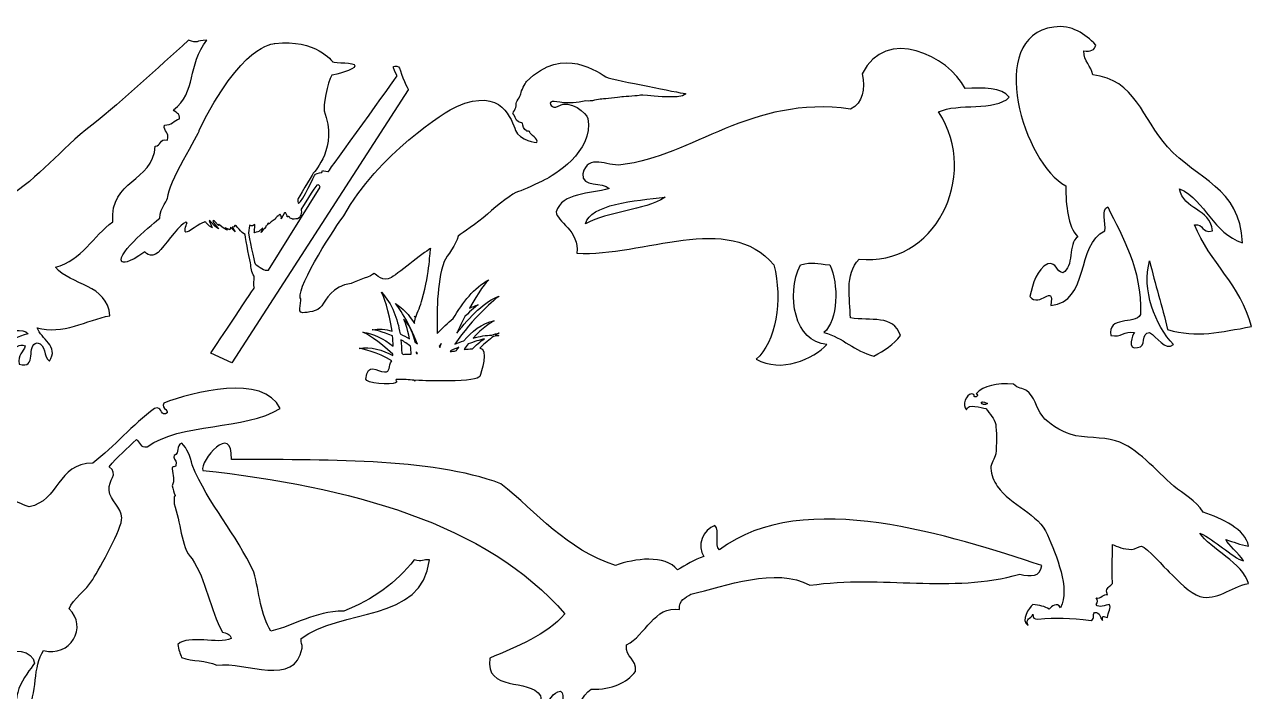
# Model space of a CAD drawing. Header units: centimetres. Extents: x -64 to 65, y -66 to 66.
# Drawn here: x 45.02 to 64.04, y 11.12 to 21.46 of the extents above; entities that cross this region are included whole.
import ezdxf

# ---------------------------------------------------------------- set-up
doc = ezdxf.new("R2010")
doc.units = ezdxf.units.CM
doc.header["$MEASUREMENT"] = 0
doc.layers.add('Layer 1', color=7, linetype='Continuous')

msp = doc.modelspace()

# ---------------------------------------------------------------- linework, layer by layer
at = {"layer": 'Layer 1'}
for points, knots in [([(60.28735, 20.33733), (60.06939, 20.11442), (59.48664, 20.25631), (59.19274, 20.10931), (59.19274, 20.10931), (59.84645, 19.09336), (59.11445, 17.70004), (57.96118, 17.82876), (57.96118, 17.82876), (57.7261, 17.58442), (57.82315, 17.21231), (57.82439, 16.91653), (57.82439, 16.91653), (58.14049, 16.86375), (58.48987, 16.97244), (58.59975, 16.64292), (58.59975, 16.64292), (58.50016, 16.49925), (58.34432, 16.41186), (58.18928, 16.32362), (58.18928, 16.32362), (57.88527, 16.39966), (57.7152, 16.60971), (57.41392, 16.68851), (57.41392, 16.68851), (57.6344, 16.88089), (57.64609, 17.44257), (57.50512, 17.73753), (57.50512, 17.73753), (57.29459, 17.75425), (57.24263, 17.7937), (57.04903, 17.73753), (57.04903, 17.73753), (56.81591, 17.2689), (56.9645, 16.53484), (57.4595, 16.50605), (57.4595, 16.50605), (57.25413, 16.27613), (56.74264, 16.0557), (56.36484, 16.27803), (56.36484, 16.27803), (56.6649, 16.53449), (56.77809, 17.19013), (56.63853, 17.73752), (56.63853, 17.73752), (55.93267, 18.57813), (54.60605, 17.85785), (53.58259, 17.91998), (53.58259, 17.91998), (53.63191, 18.25899), (53.26178, 18.41901), (53.26334, 18.55853), (53.26334, 18.55853), (53.3515, 18.86574), (53.7828, 18.8297), (54.08434, 18.92344), (54.08434, 18.92344), (53.98353, 19.03552), (53.65913, 18.92392), (53.67379, 19.15146), (53.67379, 19.15146), (53.7634, 19.47544), (54.0468, 19.26301), (54.26677, 19.28833), (54.26677, 19.28833), (55.37559, 19.41599), (56.27829, 20.37095), (57.82438, 20.15489), (57.82438, 20.15489), (58.02853, 20.25231), (58.05118, 20.46101), (58.00684, 20.70223), (58.00684, 20.70223), (58.37355, 21.45074), (59.34579, 20.97861), (59.6032, 20.47424), (59.6032, 20.47424), (59.88749, 20.48481), (60.16816, 20.49177), (60.28735, 20.33733)], [0, 0, 0, 0, 0.04761905, 0.04761905, 0.04761905, 0.04761905, 0.0952381, 0.0952381, 0.0952381, 0.0952381, 0.14285714, 0.14285714, 0.14285714, 0.14285714, 0.19047619, 0.19047619, 0.19047619, 0.19047619, 0.23809524, 0.23809524, 0.23809524, 0.23809524, 0.28571429, 0.28571429, 0.28571429, 0.28571429, 0.33333333, 0.33333333, 0.33333333, 0.33333333, 0.38095238, 0.38095238, 0.38095238, 0.38095238, 0.42857143, 0.42857143, 0.42857143, 0.42857143, 0.47619048, 0.47619048, 0.47619048, 0.47619048, 0.52380952, 0.52380952, 0.52380952, 0.52380952, 0.57142857, 0.57142857, 0.57142857, 0.57142857, 0.61904762, 0.61904762, 0.61904762, 0.61904762, 0.66666667, 0.66666667, 0.66666667, 0.66666667, 0.71428571, 0.71428571, 0.71428571, 0.71428571, 0.76190476, 0.76190476, 0.76190476, 0.76190476, 0.80952381, 0.80952381, 0.80952381, 0.80952381, 0.85714286, 0.85714286, 0.85714286, 0.85714286, 0.9047619, 0.9047619, 0.9047619, 0.9047619, 1, 1, 1, 1]), ([(62.92821, 18.91813), (62.98536, 18.58825), (63.40203, 18.61783), (63.43909, 18.26781), (63.43909, 18.26781), (63.26555, 18.21823), (63.30672, 18.38319), (63.1604, 18.36071), (63.1604, 18.36071), (63.39511, 17.77484), (63.87485, 17.43411), (64.04289, 16.7816), (64.04289, 16.7816), (63.55555, 16.69585), (63.20302, 16.60145), (62.74244, 16.73517), (62.74244, 16.73517), (62.6597, 17.10143), (62.54551, 17.43616), (62.46375, 17.8034), (62.46375, 17.8034), (62.33786, 17.36266), (62.54757, 16.79555), (62.83533, 16.50289), (62.83533, 16.50289), (62.70217, 16.40367), (62.57625, 16.62198), (62.46375, 16.68868), (62.46375, 16.68868), (62.32294, 16.69016), (62.41877, 16.45503), (62.27799, 16.45651), (62.27799, 16.45651), (62.11061, 16.41201), (62.19568, 16.65696), (62.23153, 16.68868), (62.23153, 16.68868), (62.05929, 16.7217), (62.03222, 16.60928), (61.85998, 16.64227), (61.85998, 16.64227), (61.81188, 16.95355), (62.2232, 16.80544), (62.32446, 16.96736), (62.32446, 16.96736), (62.33486, 17.70542), (62.0499, 18.14822), (61.81352, 18.63945), (61.81352, 18.63945), (61.70877, 18.60484), (61.79534, 18.37889), (61.76706, 18.26782), (61.76706, 18.26782), (61.32253, 18.04668), (61.53484, 17.16866), (60.93103, 17.10672), (60.93103, 17.10672), (60.99117, 17.47616), (60.75683, 17.05521), (60.60588, 17.24602), (60.60588, 17.24602), (60.65409, 17.46105), (60.71616, 17.66221), (60.88457, 17.75698), (60.88457, 17.75698), (61.03041, 17.77891), (61.00731, 17.63194), (61.11679, 17.61762), (61.11679, 17.61762), (61.29832, 17.6993), (61.19209, 18.06868), (61.34901, 18.17494), (61.34901, 18.17494), (61.1932, 18.34422), (61.16798, 18.6441), (61.16325, 18.96456), (61.16325, 18.96456), (60.52357, 19.29082), (59.90034, 21.27763), (60.97743, 21.42616), (60.97743, 21.42616), (61.25725, 21.46476), (61.46294, 21.3217), (61.6277, 21.14753), (61.6277, 21.14753), (61.61651, 21.06575), (61.5478, 21.04164), (61.44194, 21.05461), (61.44194, 21.05461), (61.44461, 20.88694), (61.55772, 20.82982), (61.5813, 20.683), (61.5813, 20.683), (62.24043, 20.62032), (62.34989, 20.0071), (62.74248, 19.56842), (62.74248, 19.56842), (63.2033, 19.0533), (63.86733, 18.94633), (63.9036, 18.08207), (63.9036, 18.08207), (63.4446, 18.22693), (63.34085, 18.727), (62.92821, 18.91813)], [0, 0, 0, 0, 0.03703704, 0.03703704, 0.03703704, 0.03703704, 0.07407407, 0.07407407, 0.07407407, 0.07407407, 0.11111111, 0.11111111, 0.11111111, 0.11111111, 0.14814815, 0.14814815, 0.14814815, 0.14814815, 0.18518519, 0.18518519, 0.18518519, 0.18518519, 0.22222222, 0.22222222, 0.22222222, 0.22222222, 0.25925926, 0.25925926, 0.25925926, 0.25925926, 0.2962963, 0.2962963, 0.2962963, 0.2962963, 0.33333333, 0.33333333, 0.33333333, 0.33333333, 0.37037037, 0.37037037, 0.37037037, 0.37037037, 0.40740741, 0.40740741, 0.40740741, 0.40740741, 0.44444444, 0.44444444, 0.44444444, 0.44444444, 0.48148148, 0.48148148, 0.48148148, 0.48148148, 0.51851852, 0.51851852, 0.51851852, 0.51851852, 0.55555556, 0.55555556, 0.55555556, 0.55555556, 0.59259259, 0.59259259, 0.59259259, 0.59259259, 0.62962963, 0.62962963, 0.62962963, 0.62962963, 0.66666667, 0.66666667, 0.66666667, 0.66666667, 0.7037037, 0.7037037, 0.7037037, 0.7037037, 0.74074074, 0.74074074, 0.74074074, 0.74074074, 0.77777778, 0.77777778, 0.77777778, 0.77777778, 0.81481481, 0.81481481, 0.81481481, 0.81481481, 0.85185185, 0.85185185, 0.85185185, 0.85185185, 0.88888889, 0.88888889, 0.88888889, 0.88888889, 0.92592593, 0.92592593, 0.92592593, 0.92592593, 1, 1, 1, 1]), ([(43.62209, 16.80972), (43.51059, 16.7804), (43.4036, 16.74667), (43.38746, 16.6221), (43.38746, 16.6221), (42.9328, 17.17786), (44.20193, 16.85954), (44.27897, 17.37275), (44.27897, 17.37275), (44.18962, 17.64315), (43.8218, 17.63503), (43.80976, 17.98277), (43.80976, 17.98277), (43.62664, 17.91567), (43.63021, 17.66183), (43.34057, 17.70123), (43.34057, 17.70123), (43.28768, 18.07289), (43.03905, 18.54721), (43.43442, 18.7335), (43.43442, 18.7335), (43.27242, 18.96247), (42.97415, 19.05526), (42.68369, 19.15575), (42.68369, 19.15575), (42.41916, 19.81546), (41.45864, 20.02448), (41.41684, 20.751), (41.41684, 20.751), (41.97593, 19.91812), (42.99296, 19.54328), (43.76282, 18.92119), (43.76282, 18.92119), (44.1974, 18.94392), (44.47656, 18.98223), (44.74813, 18.78041), (44.74813, 18.78041), (45.24793, 19.09137), (45.56897, 19.5205), (46.06192, 19.9065), (46.06192, 19.9065), (46.5831, 20.31457), (47.0558, 20.77605), (47.56338, 21.22029), (47.56338, 21.22029), (47.71118, 21.16766), (47.66961, 21.21603), (47.84492, 21.22029), (47.84492, 21.22029), (47.54462, 20.83995), (47.68731, 20.41426), (47.32872, 20.14108), (47.32872, 20.14108), (47.35925, 20.09335), (47.43664, 20.09258), (47.42257, 20.00035), (47.42257, 20.00035), (47.33327, 19.98014), (47.30475, 19.89925), (47.18802, 19.9065), (47.18802, 19.9065), (47.16884, 19.79344), (47.27367, 19.8045), (47.23488, 19.67187), (47.23488, 19.67187), (47.1069, 19.70611), (47.1405, 19.57868), (47.04721, 19.57802), (47.04721, 19.57802), (47.00408, 19.01126), (46.33691, 19.06843), (46.39038, 18.40504), (46.39038, 18.40504), (46.07878, 18.18483), (45.91619, 17.81568), (45.49887, 17.70125), (45.49887, 17.70125), (45.74403, 17.41463), (46.3032, 17.44198), (46.34345, 16.95052), (46.34345, 16.95052), (45.98999, 16.88138), (45.60357, 16.64892), (45.21733, 16.76282), (45.21733, 16.76282), (45.26808, 16.59277), (45.5633, 16.47599), (45.40503, 16.24672), (45.40503, 16.24672), (45.30909, 16.30718), (45.35555, 16.50998), (45.21733, 16.52818), (45.21733, 16.52818), (45.03233, 16.50987), (45.22847, 16.1104), (44.93579, 16.19978), (44.93579, 16.19978), (44.91333, 16.34742), (45.00262, 16.38319), (45.02964, 16.4813), (45.02964, 16.4813), (44.81572, 16.55808), (44.88142, 16.25347), (44.74812, 16.38748), (44.74812, 16.38748), (44.77847, 16.56046), (44.9087, 16.6336), (45.0766, 16.669), (45.0766, 16.669), (45.00233, 16.76676), (44.74833, 16.68482), (44.65435, 16.76285), (44.65435, 16.76285), (44.60032, 16.81828), (44.60122, 16.92872), (44.60739, 17.04439), (44.60739, 17.04439), (44.39165, 17.05685), (44.37009, 16.87506), (44.232, 16.80976), (44.232, 16.80976), (44.10283, 16.83696), (44.036, 16.92655), (43.9036, 16.95054), (43.9036, 16.95054), (43.76784, 16.87238), (44.06973, 16.69567), (43.9036, 16.57515), (43.9036, 16.57515), (43.74593, 16.52694), (43.83055, 16.72107), (43.80975, 16.80973), (43.80975, 16.80973), (43.56258, 16.83791), (43.72003, 16.46151), (43.4813, 16.4813), (43.4813, 16.4813), (43.42175, 16.69725), (43.56666, 16.70876), (43.62209, 16.80972)], [0, 0, 0, 0, 0.02777778, 0.02777778, 0.02777778, 0.02777778, 0.05555556, 0.05555556, 0.05555556, 0.05555556, 0.08333333, 0.08333333, 0.08333333, 0.08333333, 0.11111111, 0.11111111, 0.11111111, 0.11111111, 0.13888889, 0.13888889, 0.13888889, 0.13888889, 0.16666667, 0.16666667, 0.16666667, 0.16666667, 0.19444444, 0.19444444, 0.19444444, 0.19444444, 0.22222222, 0.22222222, 0.22222222, 0.22222222, 0.25, 0.25, 0.25, 0.25, 0.27777778, 0.27777778, 0.27777778, 0.27777778, 0.30555556, 0.30555556, 0.30555556, 0.30555556, 0.33333333, 0.33333333, 0.33333333, 0.33333333, 0.36111111, 0.36111111, 0.36111111, 0.36111111, 0.38888889, 0.38888889, 0.38888889, 0.38888889, 0.41666667, 0.41666667, 0.41666667, 0.41666667, 0.44444444, 0.44444444, 0.44444444, 0.44444444, 0.47222222, 0.47222222, 0.47222222, 0.47222222, 0.5, 0.5, 0.5, 0.5, 0.52777778, 0.52777778, 0.52777778, 0.52777778, 0.55555556, 0.55555556, 0.55555556, 0.55555556, 0.58333333, 0.58333333, 0.58333333, 0.58333333, 0.61111111, 0.61111111, 0.61111111, 0.61111111, 0.63888889, 0.63888889, 0.63888889, 0.63888889, 0.66666667, 0.66666667, 0.66666667, 0.66666667, 0.69444444, 0.69444444, 0.69444444, 0.69444444, 0.72222222, 0.72222222, 0.72222222, 0.72222222, 0.75, 0.75, 0.75, 0.75, 0.77777778, 0.77777778, 0.77777778, 0.77777778, 0.80555556, 0.80555556, 0.80555556, 0.80555556, 0.83333333, 0.83333333, 0.83333333, 0.83333333, 0.86111111, 0.86111111, 0.86111111, 0.86111111, 0.88888889, 0.88888889, 0.88888889, 0.88888889, 0.91666667, 0.91666667, 0.91666667, 0.91666667, 0.94444444, 0.94444444, 0.94444444, 0.94444444, 1, 1, 1, 1]), ([(53.71947, 18.37608), (54.07253, 18.57039), (54.61413, 18.57611), (54.95095, 18.78658), (54.95095, 18.78658), (54.48311, 18.73718), (53.78516, 18.67569), (53.71947, 18.37608)], [0, 0, 0, 0, 0.33333333, 0.33333333, 0.33333333, 0.33333333, 1, 1, 1, 1]), ([(48.98311, 15.5121), (48.43563, 15.17513), (47.43384, 15.29281), (46.92296, 14.9192), (46.92296, 14.9192), (46.8053, 14.89531), (46.81152, 14.99582), (46.75363, 15.03223), (46.75363, 15.03223), (46.61086, 14.89316), (46.45698, 14.76489), (46.33051, 14.60911), (46.33051, 14.60911), (46.49159, 14.48865), (46.31199, 14.40588), (46.33051, 14.24227), (46.33051, 14.24227), (46.3484, 14.08373), (46.52146, 13.97533), (46.52813, 13.8187), (46.52813, 13.8187), (46.53469, 13.65611), (46.19491, 13.05347), (46.07662, 12.85937), (46.07662, 12.85937), (45.97089, 12.68599), (45.77084, 12.56153), (45.7098, 12.40786), (45.7098, 12.40786), (46.0109, 12.12359), (45.72112, 11.64626), (45.31457, 11.75886), (45.31457, 11.75886), (45.14341, 11.52134), (45.22461, 11.09251), (45.06068, 10.79932), (45.06068, 10.79932), (44.68505, 10.92762), (45.05907, 11.40196), (45.1736, 11.56137), (45.1736, 11.56137), (45.15698, 11.76986), (44.81342, 11.79124), (44.66589, 11.70255), (44.66589, 11.70255), (44.69163, 11.41807), (44.59035, 11.1541), (44.49656, 10.91216), (44.49656, 10.91216), (44.18139, 11.11705), (44.63692, 11.46654), (44.55257, 11.70255), (44.55257, 11.70255), (44.39464, 11.72901), (44.3613, 11.63058), (44.24235, 11.61788), (44.24235, 11.61788), (43.80129, 11.89159), (42.9782, 11.78343), (43.05715, 12.57721), (43.05715, 12.57721), (43.58357, 12.76287), (44.30276, 12.46651), (44.60917, 12.88775), (44.60917, 12.88775), (44.34022, 13.00607), (43.96639, 13.1644), (43.67789, 13.16969), (43.67789, 13.16969), (43.58412, 13.16059), (43.75221, 13.04671), (43.64966, 13.02872), (43.64966, 13.02872), (43.56531, 13.21689), (43.40548, 13.44806), (43.08554, 13.48021), (43.08554, 13.48021), (43.00275, 13.80578), (42.48925, 13.93447), (42.18252, 14.12921), (42.18252, 14.12921), (42.06896, 14.14868), (42.0211, 14.10214), (41.9286, 14.10087), (41.9286, 14.10087), (41.0297, 14.42493), (39.81617, 14.43403), (38.73958, 14.58074), (38.73958, 14.58074), (39.02843, 14.89443), (39.64694, 14.74563), (40.20704, 14.83453), (40.20704, 14.83453), (40.51282, 14.88345), (40.96399, 15.00008), (41.39221, 14.97595), (41.39221, 14.97595), (41.79715, 15.13258), (42.38392, 15.08983), (42.80329, 15.11692), (42.80329, 15.11692), (43.64742, 15.17134), (43.97841, 14.61038), (44.43995, 14.2702), (44.43995, 14.2702), (44.68667, 14.20673), (44.85336, 14.06277), (45.08905, 13.98826), (45.08905, 13.98826), (45.55876, 14.07335), (45.52289, 14.66416), (46.07663, 14.66543), (46.07663, 14.66543), (46.42083, 14.92345), (46.68639, 15.25982), (47.0363, 15.51212), (47.0363, 15.51212), (47.16084, 15.55236), (47.10983, 15.41645), (47.20553, 15.42745), (47.20553, 15.42745), (47.29676, 15.47616), (47.13187, 15.50135), (47.1773, 15.5966), (47.1773, 15.5966), (47.61759, 15.76401), (48.72919, 16.05592), (48.98311, 15.5121)], [0, 0, 0, 0, 0.03030303, 0.03030303, 0.03030303, 0.03030303, 0.06060606, 0.06060606, 0.06060606, 0.06060606, 0.09090909, 0.09090909, 0.09090909, 0.09090909, 0.12121212, 0.12121212, 0.12121212, 0.12121212, 0.15151515, 0.15151515, 0.15151515, 0.15151515, 0.18181818, 0.18181818, 0.18181818, 0.18181818, 0.21212121, 0.21212121, 0.21212121, 0.21212121, 0.24242424, 0.24242424, 0.24242424, 0.24242424, 0.27272727, 0.27272727, 0.27272727, 0.27272727, 0.3030303, 0.3030303, 0.3030303, 0.3030303, 0.33333333, 0.33333333, 0.33333333, 0.33333333, 0.36363636, 0.36363636, 0.36363636, 0.36363636, 0.39393939, 0.39393939, 0.39393939, 0.39393939, 0.42424242, 0.42424242, 0.42424242, 0.42424242, 0.45454545, 0.45454545, 0.45454545, 0.45454545, 0.48484848, 0.48484848, 0.48484848, 0.48484848, 0.51515152, 0.51515152, 0.51515152, 0.51515152, 0.54545455, 0.54545455, 0.54545455, 0.54545455, 0.57575758, 0.57575758, 0.57575758, 0.57575758, 0.60606061, 0.60606061, 0.60606061, 0.60606061, 0.63636364, 0.63636364, 0.63636364, 0.63636364, 0.66666667, 0.66666667, 0.66666667, 0.66666667, 0.6969697, 0.6969697, 0.6969697, 0.6969697, 0.72727273, 0.72727273, 0.72727273, 0.72727273, 0.75757576, 0.75757576, 0.75757576, 0.75757576, 0.78787879, 0.78787879, 0.78787879, 0.78787879, 0.81818182, 0.81818182, 0.81818182, 0.81818182, 0.84848485, 0.84848485, 0.84848485, 0.84848485, 0.87878788, 0.87878788, 0.87878788, 0.87878788, 0.90909091, 0.90909091, 0.90909091, 0.90909091, 0.93939394, 0.93939394, 0.93939394, 0.93939394, 1, 1, 1, 1]), ([(61.88609, 13.40332), (61.8944, 13.26481), (61.87384, 13.1131), (61.88609, 12.80026), (61.88609, 12.80026), (61.81404, 12.71948), (61.77571, 12.7334), (61.81068, 12.62436), (61.81068, 12.62436), (61.75067, 12.65188), (61.71352, 12.55157), (61.63478, 12.57412), (61.63478, 12.57412), (61.66388, 12.53695), (61.66388, 12.51078), (61.63478, 12.47358), (61.63478, 12.47358), (61.66928, 12.40881), (61.78871, 12.46802), (61.83581, 12.47358), (61.83581, 12.47358), (61.8783, 12.42815), (61.81509, 12.34674), (61.8107, 12.27258), (61.8107, 12.27258), (61.7445, 12.27904), (61.72826, 12.32439), (61.73529, 12.22234), (61.73529, 12.22234), (61.68835, 12.25912), (61.70563, 12.36021), (61.60967, 12.34799), (61.60967, 12.34799), (61.56382, 12.3074), (61.6274, 12.2684), (61.55943, 12.22234), (61.55943, 12.22234), (61.20841, 12.27102), (61.03032, 12.27113), (60.7302, 12.24748), (60.7302, 12.24748), (60.67533, 12.2429), (60.65027, 12.26804), (60.65479, 12.32289), (60.65479, 12.32289), (60.62156, 12.22978), (60.5316, 12.27786), (60.57938, 12.14702), (60.57938, 12.14702), (60.45577, 12.22891), (60.59298, 12.41697), (60.65479, 12.47362), (60.65479, 12.47362), (60.7475, 12.45743), (60.84677, 12.44788), (60.90604, 12.39827), (60.90604, 12.39827), (60.94721, 12.4505), (61.02867, 12.51598), (61.08194, 12.42341), (61.08194, 12.42341), (61.23968, 12.71699), (61.01349, 13.24163), (60.88094, 13.55416), (60.88094, 13.55416), (60.73994, 13.88669), (60.31719, 13.99845), (60.10198, 14.30801), (60.10198, 14.30801), (60.05115, 14.38109), (60.00461, 14.487), (60.00146, 14.58442), (60.00146, 14.58442), (59.99881, 14.66517), (60.06544, 14.72732), (60.07684, 14.81059), (60.07684, 14.81059), (60.09287, 14.92785), (60.09174, 15.18738), (60.07684, 15.2629), (60.07684, 15.2629), (60.05858, 15.35556), (59.98543, 15.42504), (59.92608, 15.51415), (59.92608, 15.51415), (59.85231, 15.51177), (59.64739, 15.60313), (59.62453, 15.48901), (59.62453, 15.48901), (59.55299, 15.5704), (59.62019, 15.72684), (59.69994, 15.74031), (59.69994, 15.74031), (59.78469, 15.7166), (59.70439, 15.70274), (59.77535, 15.69007), (59.77535, 15.69007), (59.80697, 15.69623), (59.80072, 15.74002), (59.77535, 15.74031), (59.77535, 15.74031), (59.89251, 15.86604), (60.09306, 15.9084), (60.35325, 15.89112), (60.35325, 15.89112), (60.42048, 15.81204), (60.49591, 15.8327), (60.55433, 15.79055), (60.55433, 15.79055), (60.68556, 15.69593), (60.69448, 15.54208), (60.8056, 15.38849), (60.8056, 15.38849), (60.88008, 15.28557), (61.08979, 15.15587), (61.2328, 15.11208), (61.2328, 15.11208), (61.46373, 15.04144), (61.72355, 15.07784), (61.93638, 15.01156), (61.93638, 15.01156), (62.28423, 14.90324), (62.54971, 14.55391), (62.84102, 14.30798), (62.84102, 14.30798), (62.98937, 14.1827), (63.18112, 14.08465), (63.29333, 13.90592), (63.29333, 13.90592), (63.58456, 13.80228), (63.95003, 13.64284), (63.99694, 13.37823), (63.99694, 13.37823), (63.86475, 13.39686), (63.76403, 13.44686), (63.6451, 13.47875), (63.6451, 13.47875), (63.67518, 13.40779), (63.84513, 13.26028), (63.92154, 13.15212), (63.92154, 13.15212), (63.83198, 13.16233), (63.71479, 13.2697), (63.59483, 13.35312), (63.59483, 13.35312), (63.48045, 13.43265), (63.36612, 13.53002), (63.24307, 13.57929), (63.24307, 13.57929), (63.40026, 13.34066), (63.91212, 13.11198), (63.99692, 12.80033), (63.99692, 12.80033), (63.71075, 12.73627), (63.50964, 12.52405), (63.24307, 12.5993), (63.24307, 12.5993), (63.08578, 12.6437), (62.91091, 12.83997), (62.76563, 12.9762), (62.76563, 12.9762), (62.70628, 13.03187), (62.42421, 13.35471), (62.33843, 13.37823), (62.33843, 13.37823), (62.32994, 13.38058), (62.235, 13.33029), (62.18764, 13.32801), (62.18764, 13.32801), (62.06106, 13.3218), (61.9602, 13.37762), (61.88609, 13.40332)], [0, 0, 0, 0, 0.02272727, 0.02272727, 0.02272727, 0.02272727, 0.04545455, 0.04545455, 0.04545455, 0.04545455, 0.06818182, 0.06818182, 0.06818182, 0.06818182, 0.09090909, 0.09090909, 0.09090909, 0.09090909, 0.11363636, 0.11363636, 0.11363636, 0.11363636, 0.13636364, 0.13636364, 0.13636364, 0.13636364, 0.15909091, 0.15909091, 0.15909091, 0.15909091, 0.18181818, 0.18181818, 0.18181818, 0.18181818, 0.20454545, 0.20454545, 0.20454545, 0.20454545, 0.22727273, 0.22727273, 0.22727273, 0.22727273, 0.25, 0.25, 0.25, 0.25, 0.27272727, 0.27272727, 0.27272727, 0.27272727, 0.29545455, 0.29545455, 0.29545455, 0.29545455, 0.31818182, 0.31818182, 0.31818182, 0.31818182, 0.34090909, 0.34090909, 0.34090909, 0.34090909, 0.36363636, 0.36363636, 0.36363636, 0.36363636, 0.38636364, 0.38636364, 0.38636364, 0.38636364, 0.40909091, 0.40909091, 0.40909091, 0.40909091, 0.43181818, 0.43181818, 0.43181818, 0.43181818, 0.45454545, 0.45454545, 0.45454545, 0.45454545, 0.47727273, 0.47727273, 0.47727273, 0.47727273, 0.5, 0.5, 0.5, 0.5, 0.52272727, 0.52272727, 0.52272727, 0.52272727, 0.54545455, 0.54545455, 0.54545455, 0.54545455, 0.56818182, 0.56818182, 0.56818182, 0.56818182, 0.59090909, 0.59090909, 0.59090909, 0.59090909, 0.61363636, 0.61363636, 0.61363636, 0.61363636, 0.63636364, 0.63636364, 0.63636364, 0.63636364, 0.65909091, 0.65909091, 0.65909091, 0.65909091, 0.68181818, 0.68181818, 0.68181818, 0.68181818, 0.70454545, 0.70454545, 0.70454545, 0.70454545, 0.72727273, 0.72727273, 0.72727273, 0.72727273, 0.75, 0.75, 0.75, 0.75, 0.77272727, 0.77272727, 0.77272727, 0.77272727, 0.79545455, 0.79545455, 0.79545455, 0.79545455, 0.81818182, 0.81818182, 0.81818182, 0.81818182, 0.84090909, 0.84090909, 0.84090909, 0.84090909, 0.86363636, 0.86363636, 0.86363636, 0.86363636, 0.88636364, 0.88636364, 0.88636364, 0.88636364, 0.90909091, 0.90909091, 0.90909091, 0.90909091, 0.93181818, 0.93181818, 0.93181818, 0.93181818, 0.95454545, 0.95454545, 0.95454545, 0.95454545, 1, 1, 1, 1]), ([(59.9512, 15.58949), (59.79361, 15.67744), (59.85515, 15.52347), (59.9512, 15.58949), (59.9512, 15.58949), (59.9512, 15.58949), (59.9512, 15.58949), (59.9512, 15.58949)], [0, 0, 0, 0, 0.33333333, 0.33333333, 0.33333333, 0.33333333, 1, 1, 1, 1]), ([(48.22658, 14.72226), (49.60427, 14.71176), (51.313, 14.75592), (52.40369, 14.346), (52.40369, 14.346), (52.9717, 13.89832), (53.41421, 13.32505), (54.1841, 13.07899), (54.1841, 13.07899), (54.47551, 13.18482), (54.95155, 13.25264), (55.14274, 13.01067), (55.14274, 13.01067), (55.27437, 13.08438), (55.3974, 13.16683), (55.55382, 13.21615), (55.55382, 13.21615), (55.43052, 13.379), (55.54546, 13.63663), (55.72487, 13.69542), (55.72487, 13.69542), (55.80321, 13.62531), (55.71497, 13.38901), (55.79319, 13.31865), (55.79319, 13.31865), (57.10835, 14.31518), (59.40346, 13.51873), (60.79231, 13.07899), (60.79231, 13.07899), (60.76405, 12.89407), (60.62845, 12.9064), (60.44981, 12.94183), (60.44981, 12.94183), (59.38357, 12.63952), (58.32693, 12.93569), (57.19697, 12.77078), (57.19697, 12.77078), (56.66479, 13.06203), (55.8876, 12.75408), (55.34811, 12.63388), (55.34811, 12.63388), (55.26913, 12.57583), (55.16073, 12.54784), (55.17679, 12.39401), (55.17679, 12.39401), (54.78354, 12.45973), (54.64757, 11.99409), (54.35513, 11.84616), (54.35513, 11.84616), (54.33074, 11.63941), (54.51399, 11.64018), (54.49229, 11.43547), (54.49229, 11.43547), (54.35063, 11.25748), (54.13912, 11.14961), (53.80731, 11.16168), (53.80731, 11.16168), (53.63906, 11.06741), (53.63446, 10.80981), (53.39662, 10.78491), (53.39662, 10.78491), (53.31148, 10.83679), (53.41755, 11.08), (53.3283, 11.12752), (53.3283, 11.12752), (53.0924, 11.10646), (53.0924, 10.58147), (52.84877, 10.78491), (52.84877, 10.78491), (52.79382, 10.98806), (53.0748, 10.85553), (53.01982, 11.0592), (53.01982, 11.0592), (52.84183, 11.33736), (52.15789, 11.10979), (52.23263, 11.64091), (52.23263, 11.64091), (52.66319, 11.82638), (53.10909, 11.99664), (53.39661, 12.32565), (53.39661, 12.32565), (52.19448, 13.73519), (50.04101, 14.3059), (47.78144, 14.55143), (47.78144, 14.55143), (47.73448, 14.6858), (48.24865, 15.31943), (48.22658, 14.72226)], [0, 0, 0, 0, 0.04347826, 0.04347826, 0.04347826, 0.04347826, 0.08695652, 0.08695652, 0.08695652, 0.08695652, 0.13043478, 0.13043478, 0.13043478, 0.13043478, 0.17391304, 0.17391304, 0.17391304, 0.17391304, 0.2173913, 0.2173913, 0.2173913, 0.2173913, 0.26086957, 0.26086957, 0.26086957, 0.26086957, 0.30434783, 0.30434783, 0.30434783, 0.30434783, 0.34782609, 0.34782609, 0.34782609, 0.34782609, 0.39130435, 0.39130435, 0.39130435, 0.39130435, 0.43478261, 0.43478261, 0.43478261, 0.43478261, 0.47826087, 0.47826087, 0.47826087, 0.47826087, 0.52173913, 0.52173913, 0.52173913, 0.52173913, 0.56521739, 0.56521739, 0.56521739, 0.56521739, 0.60869565, 0.60869565, 0.60869565, 0.60869565, 0.65217391, 0.65217391, 0.65217391, 0.65217391, 0.69565217, 0.69565217, 0.69565217, 0.69565217, 0.73913043, 0.73913043, 0.73913043, 0.73913043, 0.7826087, 0.7826087, 0.7826087, 0.7826087, 0.82608696, 0.82608696, 0.82608696, 0.82608696, 0.86956522, 0.86956522, 0.86956522, 0.86956522, 0.91304348, 0.91304348, 0.91304348, 0.91304348, 1, 1, 1, 1]), ([(47.45585, 14.97433), (47.54094, 14.89276), (47.59068, 14.77579), (47.61751, 14.63593), (47.61751, 14.63593), (47.87463, 14.01987), (48.30148, 13.57368), (48.5739, 12.97326), (48.5739, 12.97326), (48.66087, 12.66796), (48.68166, 12.29648), (48.83885, 12.06106), (48.83885, 12.06106), (49.23139, 12.14903), (49.49316, 12.36798), (49.97174, 12.37007), (49.97174, 12.37007), (50.42074, 12.54888), (50.78835, 12.80891), (51.06045, 13.16461), (51.06045, 13.16461), (51.18478, 13.13106), (51.20613, 13.17279), (51.29588, 13.16461), (51.29588, 13.16461), (51.19955, 12.19184), (49.90788, 12.41425), (49.30965, 11.9434), (49.30965, 11.9434), (49.29798, 11.87797), (49.32915, 11.85521), (49.32423, 11.79627), (49.32423, 11.79627), (49.20879, 11.18537), (48.4632, 11.59156), (48.00007, 11.5314), (48.00007, 11.5314), (47.82928, 11.61339), (47.62918, 11.58535), (47.45582, 11.64917), (47.45582, 11.64917), (47.4351, 11.71669), (47.40327, 11.77331), (47.39684, 11.8552), (47.39684, 11.8552), (47.56797, 12.01379), (48.01978, 11.84811), (48.22088, 11.94339), (48.22088, 11.94339), (48.21789, 12.01888), (48.14492, 12.02454), (48.08832, 12.04647), (48.08832, 12.04647), (47.89293, 12.38551), (47.83636, 12.8634), (47.61747, 13.17926), (47.61747, 13.17926), (47.43478, 13.37418), (47.44406, 13.76113), (47.33796, 14.03262), (47.33796, 14.03262), (47.34098, 14.07874), (47.32814, 14.14057), (47.35278, 14.16504), (47.35278, 14.16504), (47.33508, 14.21105), (47.32338, 14.26315), (47.30862, 14.31217), (47.30862, 14.31217), (47.35098, 14.40178), (47.32259, 14.47296), (47.30862, 14.57691), (47.30862, 14.57691), (47.29433, 14.63044), (47.37474, 14.5894), (47.36752, 14.63586), (47.36752, 14.63586), (47.3866, 14.71391), (47.3249, 14.71092), (47.33799, 14.78302), (47.33799, 14.78302), (47.43617, 14.81794), (47.35904, 14.9379), (47.45585, 14.97433)], [0, 0, 0, 0, 0.04545455, 0.04545455, 0.04545455, 0.04545455, 0.09090909, 0.09090909, 0.09090909, 0.09090909, 0.13636364, 0.13636364, 0.13636364, 0.13636364, 0.18181818, 0.18181818, 0.18181818, 0.18181818, 0.22727273, 0.22727273, 0.22727273, 0.22727273, 0.27272727, 0.27272727, 0.27272727, 0.27272727, 0.31818182, 0.31818182, 0.31818182, 0.31818182, 0.36363636, 0.36363636, 0.36363636, 0.36363636, 0.40909091, 0.40909091, 0.40909091, 0.40909091, 0.45454545, 0.45454545, 0.45454545, 0.45454545, 0.5, 0.5, 0.5, 0.5, 0.54545455, 0.54545455, 0.54545455, 0.54545455, 0.59090909, 0.59090909, 0.59090909, 0.59090909, 0.63636364, 0.63636364, 0.63636364, 0.63636364, 0.68181818, 0.68181818, 0.68181818, 0.68181818, 0.72727273, 0.72727273, 0.72727273, 0.72727273, 0.77272727, 0.77272727, 0.77272727, 0.77272727, 0.81818182, 0.81818182, 0.81818182, 0.81818182, 0.86363636, 0.86363636, 0.86363636, 0.86363636, 0.90909091, 0.90909091, 0.90909091, 0.90909091, 1, 1, 1, 1])]:
    msp.add_open_spline(points, degree=3, knots=knots, dxfattribs=at)
at = {"layer": 'Layer 1', "color": 250}
for points, knots in [([(50.83366, 20.79046), (50.824, 20.81946), (50.7564, 20.82914), (50.74188, 20.81462), (50.74188, 20.81462), (50.72743, 20.80015), (50.77567, 20.70839), (50.79501, 20.66976), (50.79501, 20.66976), (50.78535, 20.63597), (49.74231, 19.2114), (49.73265, 19.18719), (49.73265, 19.18719), (49.74718, 19.17759), (49.64097, 19.2018), (49.64097, 19.2018), (49.64097, 19.2018), (49.64097, 19.2018), (49.63123, 19.17275), (49.63123, 19.17275), (49.63123, 19.17275), (49.63123, 19.17275), (49.55881, 19.16312), (49.52984, 19.14383), (49.52984, 19.14383), (49.51055, 19.12928), (49.33669, 18.72843), (49.26909, 18.6898), (49.26909, 18.6898), (49.25454, 18.6898), (49.25454, 18.75264), (49.25454, 18.75264), (49.25454, 18.75264), (49.25454, 18.75264), (49.4719, 19.11964), (49.49603, 19.15827), (49.49603, 19.15827), (49.52021, 19.19695), (49.87759, 19.54948), (49.66507, 20.12887), (49.66507, 20.12887), (49.65057, 20.16755), (49.70851, 20.58282), (49.7858, 20.67942), (49.7858, 20.67942), (49.82924, 20.68424), (50.14315, 20.76155), (50.14315, 20.82433), (50.14315, 20.82433), (50.14315, 20.88714), (49.83409, 20.86293), (49.79549, 20.88714), (49.79549, 20.88714), (49.79549, 20.88714), (49.53956, 21.24438), (48.9021, 21.17202), (48.9021, 21.17202), (48.87313, 21.17202), (48.37092, 21.14302), (47.7287, 19.82471), (47.7287, 19.82471), (47.7383, 19.80061), (47.23128, 18.96992), (47.24097, 18.79141), (47.24097, 18.79141), (47.25063, 18.74786), (47.12506, 18.63671), (47.11543, 18.46288), (47.11543, 18.46288), (47.04778, 18.40023), (46.43931, 17.9221), (46.52626, 17.78687), (46.52626, 17.78687), (46.5456, 17.78205), (46.61802, 17.7434), (46.88363, 17.94136), (46.88363, 17.94136), (46.8981, 17.91236), (47.01881, 17.82553), (47.13469, 17.9752), (47.13469, 17.9752), (47.24097, 18.11524), (47.4438, 18.37602), (47.52109, 18.4002), (47.52109, 18.4002), (47.54038, 18.39049), (47.54038, 18.39049), (47.54038, 18.39049), (47.54038, 18.39049), (47.54038, 18.39049), (47.48244, 18.25523), (47.52109, 18.2456), (47.52109, 18.2456), (47.55961, 18.23597), (47.73355, 18.38572), (47.81076, 18.4002), (47.81076, 18.4002), (47.79629, 18.40983), (47.83007, 18.4002), (47.83007, 18.4002), (47.83007, 18.4002), (47.83007, 18.4002), (47.86383, 18.34702), (47.93146, 18.31318), (47.93146, 18.31318), (47.93628, 18.3181), (47.91217, 18.33736), (47.88796, 18.40983), (47.88796, 18.40983), (47.86383, 18.45812), (47.93146, 18.38081), (47.93146, 18.38081), (47.93146, 18.38081), (47.93146, 18.38081), (47.98461, 18.31316), (48.02806, 18.29871), (48.02806, 18.29871), (48.02806, 18.3035), (47.94112, 18.39047), (47.94112, 18.41462), (47.94112, 18.41462), (47.94601, 18.44364), (47.98456, 18.40017), (47.99425, 18.3857), (47.99425, 18.3857), (48.00391, 18.37115), (48.02806, 18.34699), (48.02806, 18.34699), (48.02806, 18.34699), (48.02806, 18.34699), (48.02319, 18.39046), (48.04732, 18.3567), (48.04732, 18.3567), (48.07148, 18.32278), (48.1681, 18.27457), (48.1681, 18.27457), (48.1681, 18.27457), (48.1681, 18.27457), (48.12944, 18.31315), (48.12944, 18.31315), (48.12944, 18.31315), (48.12944, 18.31315), (48.18021, 18.29291), (48.18021, 18.29291), (48.18021, 18.29291), (48.18021, 18.29291), (48.20191, 18.28423), (48.20191, 18.28423), (48.20191, 18.28423), (48.20191, 18.28423), (48.21154, 18.32278), (48.21154, 18.32278), (48.21154, 18.32278), (48.21154, 18.32278), (48.25983, 18.27457), (48.25983, 18.27457), (48.25983, 18.27457), (48.25983, 18.27457), (48.28391, 18.25041), (48.28391, 18.25041), (48.28391, 18.25041), (48.28391, 18.25041), (48.24049, 18.32277), (48.24049, 18.32277), (48.24049, 18.32277), (48.24049, 18.32277), (48.2743, 18.32769), (48.2743, 18.32769), (48.2743, 18.32769), (48.2743, 18.32769), (48.26941, 18.35671), (48.28388, 18.35671), (48.28388, 18.35671), (48.29841, 18.35671), (48.38051, 18.23111), (48.43845, 18.21174), (48.43845, 18.21174), (48.45292, 18.11038), (48.51573, 17.78682), (48.53018, 17.73853), (48.53018, 17.73853), (48.52536, 17.71435), (48.53984, 17.61785), (48.57852, 17.56467), (48.57852, 17.56467), (48.59297, 17.51649), (48.55921, 17.44399), (48.58336, 17.3861), (48.58336, 17.3861), (48.53505, 17.30879), (47.90727, 16.3719), (47.90727, 16.3719), (47.90727, 16.3719), (47.90727, 16.3719), (48.23236, 16.21958), (48.23236, 16.21958), (48.23236, 16.21958), (48.23236, 16.21958), (50.97008, 20.45397), (50.97008, 20.45397), (50.97008, 20.45397), (50.97015, 20.45399), (50.85781, 20.68423), (50.83366, 20.79046)], [0, 0, 0, 0, 0.01923077, 0.01923077, 0.01923077, 0.01923077, 0.03846154, 0.03846154, 0.03846154, 0.03846154, 0.05769231, 0.05769231, 0.05769231, 0.05769231, 0.07692308, 0.07692308, 0.07692308, 0.07692308, 0.09615385, 0.09615385, 0.09615385, 0.09615385, 0.11538462, 0.11538462, 0.11538462, 0.11538462, 0.13461538, 0.13461538, 0.13461538, 0.13461538, 0.15384615, 0.15384615, 0.15384615, 0.15384615, 0.17307692, 0.17307692, 0.17307692, 0.17307692, 0.19230769, 0.19230769, 0.19230769, 0.19230769, 0.21153846, 0.21153846, 0.21153846, 0.21153846, 0.23076923, 0.23076923, 0.23076923, 0.23076923, 0.25, 0.25, 0.25, 0.25, 0.26923077, 0.26923077, 0.26923077, 0.26923077, 0.28846154, 0.28846154, 0.28846154, 0.28846154, 0.30769231, 0.30769231, 0.30769231, 0.30769231, 0.32692308, 0.32692308, 0.32692308, 0.32692308, 0.34615385, 0.34615385, 0.34615385, 0.34615385, 0.36538462, 0.36538462, 0.36538462, 0.36538462, 0.38461538, 0.38461538, 0.38461538, 0.38461538, 0.40384615, 0.40384615, 0.40384615, 0.40384615, 0.42307692, 0.42307692, 0.42307692, 0.42307692, 0.44230769, 0.44230769, 0.44230769, 0.44230769, 0.46153846, 0.46153846, 0.46153846, 0.46153846, 0.48076923, 0.48076923, 0.48076923, 0.48076923, 0.5, 0.5, 0.5, 0.5, 0.51923077, 0.51923077, 0.51923077, 0.51923077, 0.53846154, 0.53846154, 0.53846154, 0.53846154, 0.55769231, 0.55769231, 0.55769231, 0.55769231, 0.57692308, 0.57692308, 0.57692308, 0.57692308, 0.59615385, 0.59615385, 0.59615385, 0.59615385, 0.61538462, 0.61538462, 0.61538462, 0.61538462, 0.63461538, 0.63461538, 0.63461538, 0.63461538, 0.65384615, 0.65384615, 0.65384615, 0.65384615, 0.67307692, 0.67307692, 0.67307692, 0.67307692, 0.69230769, 0.69230769, 0.69230769, 0.69230769, 0.71153846, 0.71153846, 0.71153846, 0.71153846, 0.73076923, 0.73076923, 0.73076923, 0.73076923, 0.75, 0.75, 0.75, 0.75, 0.76923077, 0.76923077, 0.76923077, 0.76923077, 0.78846154, 0.78846154, 0.78846154, 0.78846154, 0.80769231, 0.80769231, 0.80769231, 0.80769231, 0.82692308, 0.82692308, 0.82692308, 0.82692308, 0.84615385, 0.84615385, 0.84615385, 0.84615385, 0.86538462, 0.86538462, 0.86538462, 0.86538462, 0.88461538, 0.88461538, 0.88461538, 0.88461538, 0.90384615, 0.90384615, 0.90384615, 0.90384615, 0.92307692, 0.92307692, 0.92307692, 0.92307692, 0.94230769, 0.94230769, 0.94230769, 0.94230769, 0.96153846, 0.96153846, 0.96153846, 0.96153846, 1, 1, 1, 1]), ([(54.06663, 20.637), (53.91394, 20.71336), (53.38488, 21.15511), (52.80126, 20.58236), (52.80126, 20.58236), (52.77948, 20.55503), (52.71945, 20.43507), (52.71395, 20.39146), (52.71395, 20.39146), (52.70855, 20.34788), (52.63217, 20.26602), (52.64309, 20.22244), (52.64309, 20.22244), (52.65396, 20.17884), (52.57216, 20.07515), (52.59398, 20.07515), (52.59398, 20.07515), (52.61583, 20.07515), (52.62668, 19.97688), (52.67584, 19.95519), (52.67584, 19.95519), (52.72489, 19.93334), (52.7467, 19.96067), (52.7467, 19.90614), (52.7467, 19.90614), (52.7467, 19.85161), (52.80668, 19.81335), (52.80668, 19.81335), (52.80668, 19.81335), (52.80668, 19.81335), (52.85579, 19.81335), (52.85579, 19.7915), (52.85579, 19.7915), (52.85579, 19.7698), (52.99216, 19.68794), (52.96488, 19.63878), (52.96488, 19.63878), (52.95943, 19.62251), (52.6976, 19.67156), (52.63219, 19.82431), (52.63219, 19.82431), (52.56673, 19.97695), (52.43584, 20.50614), (51.72139, 20.19515), (51.72139, 20.19515), (51.54682, 20.12427), (50.49417, 19.44791), (49.97056, 18.49896), (49.97056, 18.49896), (49.86139, 18.36796), (49.25058, 17.42435), (49.29421, 17.22801), (49.29421, 17.22801), (49.33239, 17.21174), (49.23418, 16.99367), (49.33239, 16.99367), (49.33239, 16.99367), (49.41417, 17.0046), (49.56147, 17.00994), (49.62687, 17.10273), (49.62687, 17.10273), (49.6923, 17.19536), (49.78506, 17.40809), (50.08505, 17.45179), (50.08505, 17.45179), (50.19416, 17.50074), (50.39596, 17.56085), (50.43954, 17.60443), (50.43954, 17.60443), (50.47775, 17.58805), (50.57046, 17.46264), (50.7068, 17.54442), (50.7068, 17.54442), (50.84317, 17.62628), (51.26856, 17.98085), (51.31772, 17.99178), (51.31772, 17.99178), (51.30134, 17.9482), (51.30679, 17.64256), (51.18678, 17.20628), (51.18678, 17.20628), (51.15926, 17.10666), (51.11241, 17.00708), (51.0855, 16.92807), (51.0855, 16.92807), (51.07873, 16.9323), (51.07206, 16.93717), (51.06513, 16.94125), (51.06513, 16.94125), (51.06915, 16.93802), (51.07542, 16.93069), (51.08325, 16.92088), (51.08325, 16.92088), (51.07177, 16.88609), (51.06452, 16.85529), (51.06505, 16.83084), (51.06505, 16.83084), (50.98295, 16.95951), (50.88503, 17.06965), (50.76888, 17.13884), (50.76888, 17.13884), (50.8024, 17.1104), (50.98372, 16.84341), (51.11382, 16.51104), (51.11382, 16.51104), (51.10027, 16.52072), (51.08596, 16.53041), (51.07127, 16.54025), (51.07127, 16.54025), (51.04344, 16.67114), (50.99094, 16.79944), (50.89691, 16.89728), (50.89691, 16.89728), (50.91107, 16.87754), (50.95914, 16.75089), (50.98896, 16.59203), (50.98896, 16.59203), (50.94295, 16.6191), (50.89339, 16.64479), (50.84148, 16.6672), (50.84148, 16.6672), (50.80441, 16.90091), (50.72165, 17.13824), (50.55377, 17.31307), (50.55377, 17.31307), (50.57943, 17.27706), (50.67672, 17.01512), (50.71704, 16.71162), (50.71704, 16.71162), (50.61801, 16.7398), (50.51424, 16.75128), (50.41203, 16.73236), (50.41203, 16.73236), (50.43674, 16.7331), (50.57337, 16.7027), (50.72561, 16.63798), (50.72561, 16.63798), (50.73077, 16.58594), (50.73384, 16.53318), (50.7345, 16.4805), (50.7345, 16.4805), (50.5861, 16.59252), (50.42576, 16.67685), (50.26486, 16.69698), (50.26486, 16.69698), (50.30132, 16.68605), (50.51137, 16.5553), (50.73103, 16.35646), (50.73103, 16.35646), (50.73047, 16.349), (50.73005, 16.34143), (50.72934, 16.33397), (50.72934, 16.33397), (50.57379, 16.41655), (50.38758, 16.4778), (50.20621, 16.44425), (50.20621, 16.44425), (50.24148, 16.44563), (50.50223, 16.38326), (50.71328, 16.24989), (50.71328, 16.24989), (50.65367, 16.16456), (50.70129, 16.07439), (50.60149, 16.07952), (50.60149, 16.07952), (50.48097, 16.08598), (50.34151, 16.23822), (50.30973, 15.96548), (50.30973, 15.96548), (50.3024, 15.90238), (50.70936, 15.87671), (50.77275, 15.90836), (50.77275, 15.90836), (50.83614, 15.94003), (50.66496, 15.97805), (50.93769, 15.95903), (50.93769, 15.95903), (50.98214, 15.95596), (51.02058, 15.95347), (51.05593, 15.95133), (51.05593, 15.95133), (51.05593, 15.95133), (51.07093, 15.93805), (51.07093, 15.93805), (51.07093, 15.93805), (51.07093, 15.93805), (51.07186, 15.94255), (51.07323, 15.95022), (51.07323, 15.95022), (51.2433, 15.94003), (51.33273, 15.94003), (51.58464, 15.94003), (51.58464, 15.94003), (51.89545, 15.94003), (52.06041, 15.9717), (52.07936, 16.00985), (52.07936, 16.00985), (52.0982, 16.04734), (52.22155, 16.45443), (52.0791, 16.44771), (52.0791, 16.44771), (52.15398, 16.52349), (52.23124, 16.58572), (52.28913, 16.62704), (52.28913, 16.62704), (52.33276, 16.63646), (52.36221, 16.64133), (52.37197, 16.64106), (52.37197, 16.64106), (52.3552, 16.64442), (52.33736, 16.6464), (52.31905, 16.64778), (52.31905, 16.64778), (52.348, 16.66717), (52.36906, 16.67911), (52.3776, 16.68194), (52.3776, 16.68194), (52.33847, 16.67509), (52.30082, 16.66392), (52.26444, 16.64953), (52.26444, 16.64953), (52.17694, 16.64863), (52.07756, 16.63162), (51.97332, 16.60381), (51.97332, 16.60381), (52.11389, 16.75531), (52.27539, 16.86199), (52.30355, 16.87117), (52.30355, 16.87117), (52.11027, 16.83754), (51.94911, 16.70112), (51.82963, 16.56018), (51.82963, 16.56018), (51.7833, 16.54478), (51.73692, 16.5279), (51.69083, 16.51001), (51.69083, 16.51001), (51.9566, 16.90567), (52.3357, 17.23079), (52.37756, 17.25193), (52.37756, 17.25193), (52.16767, 17.18856), (51.91965, 16.92678), (51.72232, 16.67808), (51.72232, 16.67808), (51.76275, 16.76997), (51.8054, 16.85786), (51.84826, 16.93973), (51.84826, 16.93973), (51.95065, 17.04244), (52.0277, 17.10726), (52.05236, 17.11996), (52.05236, 17.11996), (52.00643, 17.10517), (51.96129, 17.08691), (51.917, 17.06554), (51.917, 17.06554), (52.05665, 17.31205), (52.18428, 17.48247), (52.21738, 17.5089), (52.21738, 17.5089), (51.99145, 17.38187), (51.81069, 17.15994), (51.66766, 16.90782), (51.66766, 16.90782), (51.58016, 16.8389), (51.49756, 16.75891), (51.41951, 16.67274), (51.41951, 16.67274), (51.40861, 16.95786), (51.4098, 17.45874), (51.52503, 17.78981), (51.52503, 17.78981), (51.56874, 17.88249), (51.71598, 18.0572), (51.74326, 18.1825), (51.74326, 18.1825), (51.81417, 18.24264), (52.02142, 18.36795), (52.19588, 18.52627), (52.19588, 18.52627), (52.35952, 18.67343), (52.59405, 18.85353), (52.67591, 18.87523), (52.67591, 18.87523), (52.75767, 18.89708), (52.97595, 19.00615), (53.09046, 19.06078), (53.09046, 19.06078), (53.20502, 19.11534), (53.84854, 19.48615), (53.75583, 20.00971), (53.75583, 20.00971), (53.73945, 20.08064), (53.47765, 20.3207), (53.29225, 20.20063), (53.29225, 20.20063), (53.19954, 20.14062), (53.12863, 20.25527), (53.19954, 20.27154), (53.19954, 20.27154), (53.27587, 20.28247), (53.42854, 20.20606), (53.72312, 20.28247), (53.72312, 20.28247), (53.81038, 20.26607), (53.91402, 20.30978), (53.96852, 20.30978), (53.96852, 20.30978), (54.02308, 20.30978), (54.21937, 20.33698), (54.27935, 20.34243), (54.27935, 20.34243), (54.33941, 20.34791), (54.54121, 20.35883), (54.56854, 20.36963), (54.56854, 20.36963), (54.59582, 20.38056), (55.20124, 20.2879), (55.27209, 20.39148), (55.27209, 20.39148), (55.27201, 20.39146), (54.36664, 20.56596), (54.06663, 20.637)], [0, 0, 0, 0, 0.01219512, 0.01219512, 0.01219512, 0.01219512, 0.02439024, 0.02439024, 0.02439024, 0.02439024, 0.03658537, 0.03658537, 0.03658537, 0.03658537, 0.04878049, 0.04878049, 0.04878049, 0.04878049, 0.06097561, 0.06097561, 0.06097561, 0.06097561, 0.07317073, 0.07317073, 0.07317073, 0.07317073, 0.08536585, 0.08536585, 0.08536585, 0.08536585, 0.09756098, 0.09756098, 0.09756098, 0.09756098, 0.1097561, 0.1097561, 0.1097561, 0.1097561, 0.12195122, 0.12195122, 0.12195122, 0.12195122, 0.13414634, 0.13414634, 0.13414634, 0.13414634, 0.14634146, 0.14634146, 0.14634146, 0.14634146, 0.15853659, 0.15853659, 0.15853659, 0.15853659, 0.17073171, 0.17073171, 0.17073171, 0.17073171, 0.18292683, 0.18292683, 0.18292683, 0.18292683, 0.19512195, 0.19512195, 0.19512195, 0.19512195, 0.20731707, 0.20731707, 0.20731707, 0.20731707, 0.2195122, 0.2195122, 0.2195122, 0.2195122, 0.23170732, 0.23170732, 0.23170732, 0.23170732, 0.24390244, 0.24390244, 0.24390244, 0.24390244, 0.25609756, 0.25609756, 0.25609756, 0.25609756, 0.26829268, 0.26829268, 0.26829268, 0.26829268, 0.2804878, 0.2804878, 0.2804878, 0.2804878, 0.29268293, 0.29268293, 0.29268293, 0.29268293, 0.30487805, 0.30487805, 0.30487805, 0.30487805, 0.31707317, 0.31707317, 0.31707317, 0.31707317, 0.32926829, 0.32926829, 0.32926829, 0.32926829, 0.34146341, 0.34146341, 0.34146341, 0.34146341, 0.35365854, 0.35365854, 0.35365854, 0.35365854, 0.36585366, 0.36585366, 0.36585366, 0.36585366, 0.37804878, 0.37804878, 0.37804878, 0.37804878, 0.3902439, 0.3902439, 0.3902439, 0.3902439, 0.40243902, 0.40243902, 0.40243902, 0.40243902, 0.41463415, 0.41463415, 0.41463415, 0.41463415, 0.42682927, 0.42682927, 0.42682927, 0.42682927, 0.43902439, 0.43902439, 0.43902439, 0.43902439, 0.45121951, 0.45121951, 0.45121951, 0.45121951, 0.46341463, 0.46341463, 0.46341463, 0.46341463, 0.47560976, 0.47560976, 0.47560976, 0.47560976, 0.48780488, 0.48780488, 0.48780488, 0.48780488, 0.5, 0.5, 0.5, 0.5, 0.51219512, 0.51219512, 0.51219512, 0.51219512, 0.52439024, 0.52439024, 0.52439024, 0.52439024, 0.53658537, 0.53658537, 0.53658537, 0.53658537, 0.54878049, 0.54878049, 0.54878049, 0.54878049, 0.56097561, 0.56097561, 0.56097561, 0.56097561, 0.57317073, 0.57317073, 0.57317073, 0.57317073, 0.58536585, 0.58536585, 0.58536585, 0.58536585, 0.59756098, 0.59756098, 0.59756098, 0.59756098, 0.6097561, 0.6097561, 0.6097561, 0.6097561, 0.62195122, 0.62195122, 0.62195122, 0.62195122, 0.63414634, 0.63414634, 0.63414634, 0.63414634, 0.64634146, 0.64634146, 0.64634146, 0.64634146, 0.65853659, 0.65853659, 0.65853659, 0.65853659, 0.67073171, 0.67073171, 0.67073171, 0.67073171, 0.68292683, 0.68292683, 0.68292683, 0.68292683, 0.69512195, 0.69512195, 0.69512195, 0.69512195, 0.70731707, 0.70731707, 0.70731707, 0.70731707, 0.7195122, 0.7195122, 0.7195122, 0.7195122, 0.73170732, 0.73170732, 0.73170732, 0.73170732, 0.74390244, 0.74390244, 0.74390244, 0.74390244, 0.75609756, 0.75609756, 0.75609756, 0.75609756, 0.76829268, 0.76829268, 0.76829268, 0.76829268, 0.7804878, 0.7804878, 0.7804878, 0.7804878, 0.79268293, 0.79268293, 0.79268293, 0.79268293, 0.80487805, 0.80487805, 0.80487805, 0.80487805, 0.81707317, 0.81707317, 0.81707317, 0.81707317, 0.82926829, 0.82926829, 0.82926829, 0.82926829, 0.84146341, 0.84146341, 0.84146341, 0.84146341, 0.85365854, 0.85365854, 0.85365854, 0.85365854, 0.86585366, 0.86585366, 0.86585366, 0.86585366, 0.87804878, 0.87804878, 0.87804878, 0.87804878, 0.8902439, 0.8902439, 0.8902439, 0.8902439, 0.90243902, 0.90243902, 0.90243902, 0.90243902, 0.91463415, 0.91463415, 0.91463415, 0.91463415, 0.92682927, 0.92682927, 0.92682927, 0.92682927, 0.93902439, 0.93902439, 0.93902439, 0.93902439, 0.95121951, 0.95121951, 0.95121951, 0.95121951, 0.96341463, 0.96341463, 0.96341463, 0.96341463, 0.97560976, 0.97560976, 0.97560976, 0.97560976, 1, 1, 1, 1]), ([(48.80401, 17.65477), (48.80401, 17.65477), (48.80401, 17.65477), (48.77226, 17.65477), (48.77226, 17.65477), (48.72792, 17.65477), (48.60425, 17.74036), (48.59478, 17.75314), (48.59478, 17.75314), (48.57893, 17.78478), (48.49966, 18.1842), (48.49331, 18.23495), (48.49331, 18.23495), (48.49651, 18.27604), (48.51239, 18.35534), (48.51239, 18.35534), (48.51239, 18.35534), (48.51871, 18.34267), (48.54718, 18.34267), (48.54718, 18.34267), (48.54718, 18.34267), (48.54718, 18.34267), (48.57893, 18.35844), (48.58846, 18.36479), (48.58846, 18.36479), (48.59793, 18.37111), (48.58846, 18.33947), (48.58846, 18.32037), (48.58846, 18.32037), (48.58846, 18.30148), (48.58206, 18.28235), (48.58206, 18.28235), (48.58206, 18.28235), (48.58206, 18.28235), (48.59479, 18.24753), (48.58206, 18.23793), (48.58206, 18.23793), (48.56944, 18.22851), (48.65188, 18.25706), (48.65188, 18.25706), (48.65188, 18.25706), (48.65188, 18.25706), (48.7121, 18.314), (48.7121, 18.314), (48.7121, 18.314), (48.7121, 18.314), (48.68673, 18.24116), (48.68673, 18.24116), (48.68673, 18.24116), (48.68673, 18.24116), (48.7406, 18.30146), (48.75957, 18.3299), (48.75957, 18.3299), (48.77865, 18.35842), (48.75957, 18.3299), (48.76597, 18.33945), (48.76597, 18.33945), (48.77232, 18.34898), (48.80402, 18.39017), (48.80402, 18.39017), (48.80402, 18.39017), (48.80402, 18.39017), (48.80077, 18.35842), (48.81029, 18.37117), (48.81029, 18.37117), (48.81979, 18.38384), (48.81984, 18.38697), (48.87689, 18.42813), (48.87689, 18.42813), (48.93391, 18.46946), (48.89594, 18.44411), (48.91811, 18.46946), (48.91811, 18.46946), (48.92589, 18.47824), (48.92737, 18.47888), (48.92607, 18.47607), (48.92607, 18.47607), (48.92919, 18.47993), (48.93284, 18.48409), (48.93713, 18.48835), (48.93713, 18.48835), (48.95618, 18.50745), (48.95613, 18.49467), (48.95613, 18.49467), (48.95613, 18.49467), (48.95613, 18.49467), (48.96883, 18.5201), (48.97838, 18.5233), (48.97838, 18.5233), (48.98788, 18.5265), (48.99418, 18.5042), (49.00055, 18.49467), (49.00055, 18.49467), (49.00687, 18.4853), (49.00055, 18.45035), (49.00055, 18.45035), (49.00055, 18.45035), (49.00055, 18.45035), (49.05124, 18.54541), (49.05124, 18.54541), (49.05124, 18.54541), (49.05124, 18.54541), (49.07029, 18.54541), (49.07029, 18.54541), (49.07029, 18.54541), (49.07029, 18.54541), (49.08296, 18.52649), (49.08929, 18.49789), (49.08929, 18.49789), (49.09567, 18.46945), (49.09882, 18.4853), (49.11152, 18.48834), (49.11152, 18.48834), (49.12419, 18.49165), (49.13049, 18.46622), (49.13049, 18.46622), (49.13049, 18.46622), (49.13049, 18.46622), (49.14319, 18.45669), (49.15277, 18.45669), (49.15277, 18.45669), (49.16224, 18.45669), (49.17492, 18.44716), (49.17492, 18.44716), (49.17492, 18.44716), (49.17492, 18.44716), (49.21929, 18.44716), (49.25101, 18.45359), (49.25101, 18.45359), (49.33337, 18.47888), (49.30805, 18.60258), (49.30805, 18.60258), (49.30805, 18.60258), (49.30805, 18.60258), (49.52993, 18.9576), (49.55213, 18.9767), (49.55213, 18.9767), (49.59012, 18.98927), (49.60282, 18.94484), (49.60282, 18.94484), (49.60282, 18.94484), (49.60282, 18.94484), (48.80401, 17.65477), (48.80401, 17.65477)], [0, 0, 0, 0, 0.02702703, 0.02702703, 0.02702703, 0.02702703, 0.05405405, 0.05405405, 0.05405405, 0.05405405, 0.08108108, 0.08108108, 0.08108108, 0.08108108, 0.10810811, 0.10810811, 0.10810811, 0.10810811, 0.13513514, 0.13513514, 0.13513514, 0.13513514, 0.16216216, 0.16216216, 0.16216216, 0.16216216, 0.18918919, 0.18918919, 0.18918919, 0.18918919, 0.21621622, 0.21621622, 0.21621622, 0.21621622, 0.24324324, 0.24324324, 0.24324324, 0.24324324, 0.27027027, 0.27027027, 0.27027027, 0.27027027, 0.2972973, 0.2972973, 0.2972973, 0.2972973, 0.32432432, 0.32432432, 0.32432432, 0.32432432, 0.35135135, 0.35135135, 0.35135135, 0.35135135, 0.37837838, 0.37837838, 0.37837838, 0.37837838, 0.40540541, 0.40540541, 0.40540541, 0.40540541, 0.43243243, 0.43243243, 0.43243243, 0.43243243, 0.45945946, 0.45945946, 0.45945946, 0.45945946, 0.48648649, 0.48648649, 0.48648649, 0.48648649, 0.51351351, 0.51351351, 0.51351351, 0.51351351, 0.54054054, 0.54054054, 0.54054054, 0.54054054, 0.56756757, 0.56756757, 0.56756757, 0.56756757, 0.59459459, 0.59459459, 0.59459459, 0.59459459, 0.62162162, 0.62162162, 0.62162162, 0.62162162, 0.64864865, 0.64864865, 0.64864865, 0.64864865, 0.67567568, 0.67567568, 0.67567568, 0.67567568, 0.7027027, 0.7027027, 0.7027027, 0.7027027, 0.72972973, 0.72972973, 0.72972973, 0.72972973, 0.75675676, 0.75675676, 0.75675676, 0.75675676, 0.78378378, 0.78378378, 0.78378378, 0.78378378, 0.81081081, 0.81081081, 0.81081081, 0.81081081, 0.83783784, 0.83783784, 0.83783784, 0.83783784, 0.86486486, 0.86486486, 0.86486486, 0.86486486, 0.89189189, 0.89189189, 0.89189189, 0.89189189, 0.91891892, 0.91891892, 0.91891892, 0.91891892, 0.94594595, 0.94594595, 0.94594595, 0.94594595, 1, 1, 1, 1]), ([(50.85374, 16.57617), (50.90721, 16.54691), (50.95949, 16.51373), (51.00625, 16.47581), (51.00625, 16.47581), (51.01056, 16.43647), (51.01321, 16.39622), (51.0135, 16.35614), (51.0135, 16.35614), (50.95056, 16.35117), (50.91428, 16.35191), (50.88819, 16.35117), (50.88819, 16.35117), (50.88118, 16.35763), (50.87419, 16.36395), (50.86716, 16.3703), (50.86716, 16.3703), (50.86564, 16.4366), (50.86162, 16.50579), (50.85374, 16.57617)], [0, 0, 0, 0, 0.16666667, 0.16666667, 0.16666667, 0.16666667, 0.33333333, 0.33333333, 0.33333333, 0.33333333, 0.5, 0.5, 0.5, 0.5, 0.66666667, 0.66666667, 0.66666667, 0.66666667, 1, 1, 1, 1]), ([(52.15353, 16.59332), (52.08323, 16.54982), (52.01941, 16.49508), (51.96295, 16.43669), (51.96295, 16.43669), (51.91763, 16.43336), (51.87651, 16.43124), (51.83846, 16.42804), (51.83846, 16.42804), (51.85629, 16.45757), (51.87608, 16.48625), (51.89738, 16.51395), (51.89738, 16.51395), (51.99216, 16.54691), (52.07982, 16.57334), (52.15353, 16.59332)], [0, 0, 0, 0, 0.2, 0.2, 0.2, 0.2, 0.4, 0.4, 0.4, 0.4, 0.6, 0.6, 0.6, 0.6, 1, 1, 1, 1]), ([(51.1138, 16.36668), (51.1074, 16.36583), (51.10144, 16.36517), (51.09536, 16.36446), (51.09536, 16.36446), (51.0947, 16.37364), (51.0939, 16.38295), (51.09306, 16.3924), (51.09306, 16.3924), (51.10033, 16.38393), (51.10721, 16.37538), (51.1138, 16.36668)], [0, 0, 0, 0, 0.25, 0.25, 0.25, 0.25, 0.5, 0.5, 0.5, 0.5, 1, 1, 1, 1]), ([(51.48247, 16.52005), (51.47432, 16.49968), (51.46625, 16.47944), (51.4585, 16.45909), (51.4585, 16.45909), (51.45567, 16.46504), (51.45292, 16.47071), (51.44995, 16.47668), (51.44995, 16.47668), (51.4608, 16.49124), (51.47167, 16.50579), (51.48247, 16.52005)], [0, 0, 0, 0, 0.25, 0.25, 0.25, 0.25, 0.5, 0.5, 0.5, 0.5, 1, 1, 1, 1]), ([(51.75157, 16.46018), (51.73898, 16.44282), (51.72718, 16.42565), (51.71598, 16.4089), (51.71598, 16.4089), (51.6742, 16.39797), (51.64483, 16.39562), (51.61832, 16.39525), (51.61832, 16.39525), (51.62086, 16.39959), (51.62343, 16.40393), (51.62602, 16.40827), (51.62602, 16.40827), (51.6682, 16.42668), (51.71022, 16.44407), (51.75157, 16.46018)], [0, 0, 0, 0, 0.2, 0.2, 0.2, 0.2, 0.4, 0.4, 0.4, 0.4, 0.6, 0.6, 0.6, 0.6, 1, 1, 1, 1])]:
    msp.add_open_spline(points, degree=3, knots=knots, dxfattribs=at)

doc.saveas('drawing.dxf')
